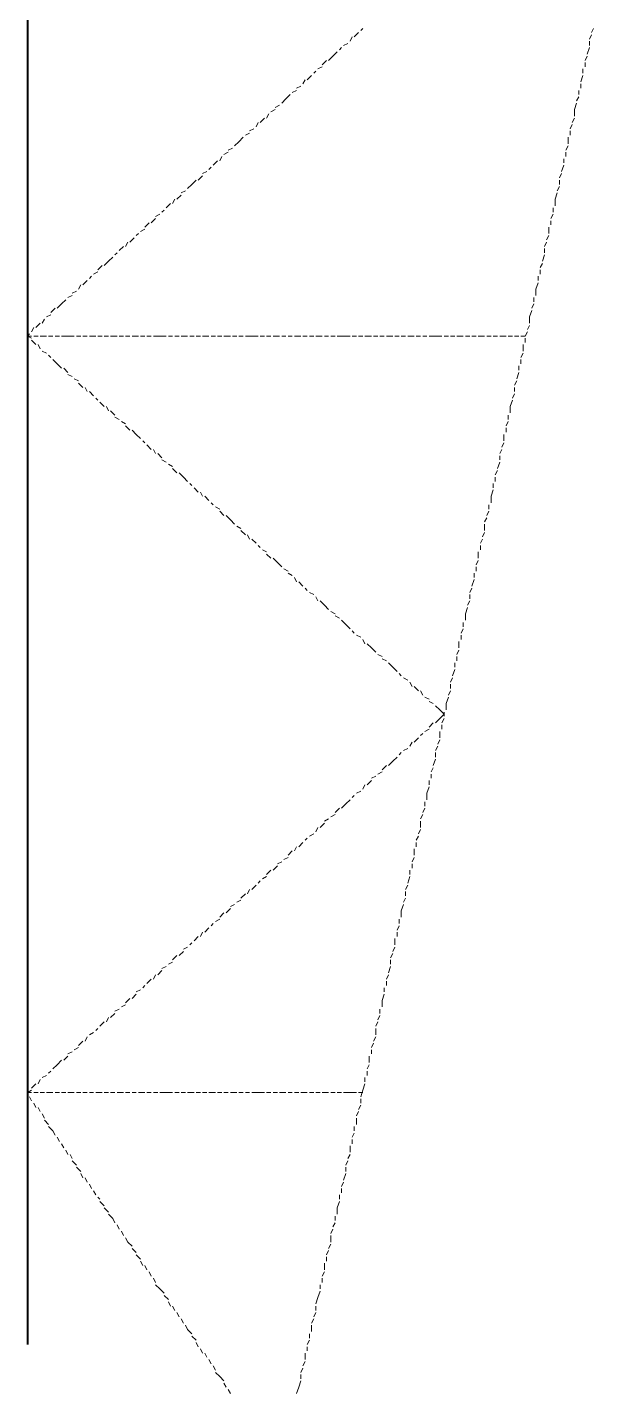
# Model space of a CAD drawing. Extents: x 8 to 21351, y 0 to 420.
# Drawn here: x 15662.01 to 15667.62, y 174.07 to 187.61 of the extents above; entities that cross this region are included whole.
import ezdxf

# ---------------------------------------------------------------- set-up
doc = ezdxf.new("R2010")
doc.units = 0

msp = doc.modelspace()

# ---------------------------------------------------------------- linework, layer by layer
at = {"color": 7, "lineweight": 40}
msp.add_line((15662.008, 262.065), (15662.008, 174.561), dxfattribs=at)
at = {"lineweight": 25}
for p, q in [((15662.008, 197.908), (15662.008, 177.906)), ((15662.008, 176.403), (15662.008, 175.408))]:
    msp.add_line(p, q, dxfattribs=at)
at = {"color": 7, "lineweight": 5}
for p, q in [((15662.008, 187.6), (15662.008, 187.537)), ((15662.008, 187.516), (15662.008, 187.473)), ((15665.204, 187.473), (15665.225, 187.516)), ((15665.246, 187.516), (15665.289, 187.558)), ((15665.31, 187.579), (15665.331, 187.6)), ((15667.596, 187.537), (15667.575, 187.494)), ((15667.617, 187.6), (15667.596, 187.558)), ((15662.008, 187.452), (15662.008, 187.41)), ((15662.008, 187.388), (15662.008, 187.325)), ((15665.035, 187.325), (15665.077, 187.367)), ((15665.098, 187.388), (15665.119, 187.41)), ((15665.14, 187.431), (15665.183, 187.452)), ((15667.575, 187.41), (15667.553, 187.346)), ((15667.575, 187.473), (15667.575, 187.431)), ((15662.008, 187.304), (15662.008, 187.262)), ((15662.008, 187.24), (15662.008, 187.198)), ((15664.886, 187.198), (15664.929, 187.219)), ((15664.929, 187.24), (15664.971, 187.283)), ((15664.992, 187.283), (15665.035, 187.325)), ((15667.553, 187.325), (15667.532, 187.283)), ((15667.532, 187.262), (15667.532, 187.219)), ((15662.008, 187.177), (15662.008, 187.113)), ((15662.008, 187.092), (15662.008, 187.05)), ((15664.738, 187.05), (15664.759, 187.092)), ((15664.781, 187.092), (15664.823, 187.135)), ((15664.844, 187.156), (15664.865, 187.177)), ((15667.511, 187.135), (15667.49, 187.071)), ((15667.511, 187.198), (15667.511, 187.156)), ((15662.008, 187.029), (15662.008, 186.986)), ((15662.008, 186.965), (15662.008, 186.902)), ((15664.569, 186.902), (15664.611, 186.944)), ((15664.632, 186.965), (15664.675, 186.986)), ((15664.675, 187.007), (15664.717, 187.029)), ((15667.469, 186.986), (15667.469, 186.944)), ((15667.49, 187.05), (15667.49, 187.007)), ((15662.008, 186.902), (15662.008, 186.838)), ((15662.008, 186.817), (15662.008, 186.775)), ((15664.463, 186.817), (15664.505, 186.838)), ((15664.527, 186.859), (15664.569, 186.902)), ((15667.448, 186.859), (15667.426, 186.796)), ((15667.469, 186.923), (15667.448, 186.881)), ((15662.008, 186.754), (15662.008, 186.711)), ((15662.008, 186.69), (15662.008, 186.626)), ((15664.273, 186.626), (15664.294, 186.669)), ((15664.315, 186.669), (15664.357, 186.711)), ((15664.378, 186.711), (15664.4, 186.754)), ((15664.421, 186.775), (15664.463, 186.796)), ((15667.426, 186.711), (15667.405, 186.669)), ((15667.426, 186.796), (15667.426, 186.732)), ((15662.008, 186.605), (15662.008, 186.563)), ((15662.008, 186.542), (15662.008, 186.5)), ((15664.167, 186.542), (15664.209, 186.563)), ((15664.209, 186.584), (15664.251, 186.605)), ((15667.405, 186.648), (15667.384, 186.605)), ((15667.384, 186.584), (15667.384, 186.542)), ((15662.008, 186.478), (15662.008, 186.415)), ((15662.008, 186.394), (15662.008, 186.351)), ((15663.997, 186.394), (15664.04, 186.415)), ((15664.061, 186.436), (15664.103, 186.478)), ((15664.103, 186.478), (15664.146, 186.521)), ((15667.363, 186.436), (15667.342, 186.394)), ((15667.363, 186.521), (15667.363, 186.457)), ((15662.008, 186.33), (15662.008, 186.288)), ((15662.008, 186.267), (15662.008, 186.203)), ((15663.849, 186.245), (15663.892, 186.288)), ((15663.913, 186.288), (15663.934, 186.33)), ((15663.955, 186.351), (15663.997, 186.373)), ((15667.321, 186.309), (15667.321, 186.267)), ((15667.342, 186.373), (15667.342, 186.33)), ((15662.008, 186.182), (15662.008, 186.14)), ((15663.701, 186.097), (15663.743, 186.14)), ((15663.743, 186.161), (15663.786, 186.182)), ((15663.807, 186.203), (15663.828, 186.224)), ((15667.299, 186.161), (15667.278, 186.119)), ((15667.321, 186.245), (15667.299, 186.182)), ((15662.008, 186.119), (15662.008, 186.076)), ((15662.008, 186.055), (15662.008, 185.992)), ((15662.008, 185.992), (15662.008, 185.928)), ((15663.532, 185.97), (15663.574, 185.992)), ((15663.595, 186.013), (15663.638, 186.055)), ((15663.638, 186.055), (15663.68, 186.097)), ((15667.278, 186.034), (15667.257, 185.992)), ((15667.278, 186.097), (15667.278, 186.055)), ((15662.008, 185.907), (15662.008, 185.864)), ((15663.384, 185.822), (15663.426, 185.864)), ((15663.447, 185.864), (15663.468, 185.907)), ((15663.489, 185.907), (15663.532, 185.949)), ((15667.257, 185.97), (15667.236, 185.907)), ((15667.236, 185.907), (15667.236, 185.843)), ((15662.008, 185.843), (15662.008, 185.801)), ((15662.008, 185.78), (15662.008, 185.716)), ((15663.235, 185.674), (15663.278, 185.716)), ((15663.278, 185.738), (15663.32, 185.759)), ((15663.341, 185.78), (15663.362, 185.801)), ((15667.215, 185.759), (15667.194, 185.716)), ((15667.215, 185.822), (15667.215, 185.78)), ((15662.008, 185.695), (15662.008, 185.653)), ((15662.008, 185.632), (15662.008, 185.589)), ((15663.13, 185.589), (15663.172, 185.611)), ((15663.172, 185.632), (15663.214, 185.674)), ((15667.172, 185.632), (15667.172, 185.568)), ((15667.194, 185.695), (15667.194, 185.653)), ((15662.008, 185.568), (15662.008, 185.505)), ((15662.008, 185.483), (15662.008, 185.441)), ((15662.981, 185.441), (15663.003, 185.483)), ((15663.024, 185.483), (15663.066, 185.526)), ((15663.087, 185.547), (15663.108, 185.568)), ((15667.151, 185.483), (15667.13, 185.441)), ((15667.172, 185.547), (15667.151, 185.505)), ((15662.008, 185.42), (15662.008, 185.378)), ((15662.008, 185.357), (15662.008, 185.293)), ((15662.812, 185.293), (15662.854, 185.335)), ((15662.876, 185.357), (15662.897, 185.378)), ((15662.918, 185.399), (15662.96, 185.441)), ((15667.13, 185.357), (15667.109, 185.293)), ((15667.13, 185.42), (15667.13, 185.378)), ((15662.008, 185.272), (15662.008, 185.23)), ((15662.008, 185.208), (15662.008, 185.166)), ((15662.664, 185.166), (15662.706, 185.187)), ((15662.706, 185.208), (15662.749, 185.251)), ((15662.77, 185.251), (15662.812, 185.293)), ((15667.109, 185.272), (15667.088, 185.23)), ((15667.088, 185.208), (15667.088, 185.166)), ((15662.008, 185.145), (15662.008, 185.081)), ((15662.008, 185.081), (15662.008, 185.018)), ((15662.516, 185.018), (15662.537, 185.06)), ((15662.558, 185.06), (15662.6, 185.102)), ((15662.622, 185.124), (15662.643, 185.145)), ((15667.067, 185.081), (15667.045, 185.018)), ((15667.067, 185.145), (15667.067, 185.102)), ((15662.008, 184.997), (15662.008, 184.954)), ((15662.008, 184.933), (15662.008, 184.891)), ((15662.346, 184.87), (15662.389, 184.912)), ((15662.41, 184.933), (15662.452, 184.954)), ((15662.452, 184.976), (15662.495, 184.997)), ((15667.024, 184.933), (15667.024, 184.891)), ((15667.045, 185.018), (15667.045, 184.954)), ((15662.008, 184.87), (15662.008, 184.806)), ((15662.008, 184.785), (15662.008, 184.743)), ((15662.241, 184.785), (15662.283, 184.827)), ((15662.304, 184.827), (15662.346, 184.87)), ((15667.003, 184.806), (15666.982, 184.743)), ((15667.024, 184.87), (15667.003, 184.827)), ((15662.008, 184.721), (15662.008, 184.679)), ((15662.008, 184.658), (15662.008, 184.595)), ((15662.05, 184.595), (15662.071, 184.637)), ((15662.092, 184.637), (15662.135, 184.679)), ((15662.156, 184.679), (15662.177, 184.721)), ((15662.198, 184.743), (15662.241, 184.764)), ((15666.982, 184.658), (15666.961, 184.616)), ((15666.982, 184.743), (15666.982, 184.679)), ((15662.008, 184.552), (15662.029, 184.573)), ((15662.008, 184.573), (15662.008, 184.531)), ((15662.008, 184.552), (15662.05, 184.552)), ((15662.05, 184.531), (15662.008, 184.552)), ((15662.008, 184.51), (15662.008, 184.468)), ((15662.092, 184.468), (15662.05, 184.51)), ((15662.071, 184.552), (15662.114, 184.552)), ((15662.135, 184.552), (15662.198, 184.552)), ((15662.219, 184.552), (15662.262, 184.552)), ((15662.283, 184.552), (15662.325, 184.552)), ((15662.346, 184.552), (15662.41, 184.552)), ((15662.41, 184.552), (15662.473, 184.552)), ((15662.495, 184.552), (15662.537, 184.552)), ((15662.558, 184.552), (15662.6, 184.552)), ((15662.622, 184.552), (15662.685, 184.552)), ((15662.706, 184.552), (15662.749, 184.552)), ((15662.77, 184.552), (15662.812, 184.552)), ((15662.833, 184.552), (15662.897, 184.552)), ((15662.918, 184.552), (15662.96, 184.552)), ((15662.981, 184.552), (15663.024, 184.552)), ((15663.045, 184.552), (15663.108, 184.552)), ((15663.13, 184.552), (15663.172, 184.552)), ((15663.193, 184.552), (15663.235, 184.552)), ((15663.257, 184.552), (15663.32, 184.552)), ((15663.32, 184.552), (15663.384, 184.552)), ((15663.405, 184.552), (15663.447, 184.552)), ((15663.468, 184.552), (15663.511, 184.552)), ((15663.532, 184.552), (15663.595, 184.552)), ((15663.616, 184.552), (15663.659, 184.552)), ((15663.68, 184.552), (15663.722, 184.552)), ((15663.743, 184.552), (15663.807, 184.552)), ((15663.828, 184.552), (15663.87, 184.552)), ((15663.892, 184.552), (15663.934, 184.552)), ((15663.955, 184.552), (15664.019, 184.552)), ((15664.04, 184.552), (15664.082, 184.552)), ((15664.103, 184.552), (15664.146, 184.552)), ((15664.167, 184.552), (15664.23, 184.552)), ((15664.23, 184.552), (15664.294, 184.552)), ((15664.315, 184.552), (15664.357, 184.552)), ((15664.378, 184.552), (15664.421, 184.552)), ((15664.442, 184.552), (15664.505, 184.552)), ((15664.527, 184.552), (15664.569, 184.552)), ((15664.59, 184.552), (15664.632, 184.552)), ((15664.654, 184.552), (15664.717, 184.552)), ((15664.738, 184.552), (15664.781, 184.552)), ((15664.802, 184.552), (15664.844, 184.552)), ((15664.865, 184.552), (15664.929, 184.552)), ((15664.95, 184.552), (15664.992, 184.552)), ((15665.013, 184.552), (15665.056, 184.552)), ((15665.077, 184.552), (15665.14, 184.552)), ((15665.14, 184.552), (15665.204, 184.552)), ((15665.225, 184.552), (15665.267, 184.552)), ((15665.289, 184.552), (15665.331, 184.552)), ((15665.352, 184.552), (15665.416, 184.552)), ((15665.437, 184.552), (15665.479, 184.552)), ((15665.5, 184.552), (15665.543, 184.552)), ((15665.564, 184.552), (15665.627, 184.552)), ((15665.648, 184.552), (15665.691, 184.552)), ((15665.712, 184.552), (15665.754, 184.552)), ((15665.775, 184.552), (15665.839, 184.552)), ((15665.86, 184.552), (15665.902, 184.552)), ((15665.924, 184.552), (15665.966, 184.552)), ((15665.987, 184.552), (15666.051, 184.552)), ((15666.051, 184.552), (15666.114, 184.552)), ((15666.135, 184.552), (15666.178, 184.552)), ((15666.199, 184.552), (15666.241, 184.552)), ((15666.262, 184.552), (15666.326, 184.552)), ((15666.347, 184.552), (15666.389, 184.552)), ((15666.41, 184.552), (15666.453, 184.552)), ((15666.474, 184.552), (15666.537, 184.552)), ((15666.559, 184.552), (15666.601, 184.552)), ((15666.622, 184.552), (15666.664, 184.552)), ((15666.686, 184.552), (15666.749, 184.552)), ((15666.77, 184.552), (15666.813, 184.552)), ((15666.834, 184.552), (15666.876, 184.552)), ((15666.897, 184.552), (15666.94, 184.552)), ((15666.961, 184.595), (15666.94, 184.552)), ((15666.94, 184.531), (15666.94, 184.489)), ((15662.008, 184.446), (15662.008, 184.383)), ((15662.008, 184.362), (15662.008, 184.319)), ((15662.135, 184.425), (15662.114, 184.468)), ((15662.198, 184.383), (15662.156, 184.404)), ((15662.241, 184.34), (15662.219, 184.362)), ((15666.918, 184.383), (15666.897, 184.34)), ((15666.918, 184.468), (15666.918, 184.404)), ((15662.008, 184.298), (15662.008, 184.256)), ((15662.008, 184.235), (15662.008, 184.171)), ((15662.304, 184.277), (15662.262, 184.319)), ((15662.346, 184.235), (15662.304, 184.277)), ((15662.41, 184.192), (15662.368, 184.235)), ((15666.876, 184.256), (15666.876, 184.214)), ((15666.897, 184.319), (15666.897, 184.277)), ((15662.008, 184.171), (15662.008, 184.108)), ((15662.452, 184.15), (15662.41, 184.171)), ((15662.516, 184.108), (15662.473, 184.129)), ((15666.855, 184.108), (15666.834, 184.065)), ((15666.876, 184.192), (15666.855, 184.129)), ((15662.008, 184.087), (15662.008, 184.044)), ((15662.008, 184.023), (15662.008, 183.981)), ((15662.008, 183.959), (15662.008, 183.896)), ((15662.558, 184.044), (15662.516, 184.087)), ((15662.6, 184.002), (15662.579, 184.044)), ((15662.664, 183.959), (15662.622, 184.002)), ((15666.834, 183.981), (15666.813, 183.938)), ((15666.834, 184.044), (15666.834, 184.002)), ((15662.008, 183.875), (15662.008, 183.833)), ((15662.706, 183.917), (15662.685, 183.938)), ((15662.77, 183.854), (15662.727, 183.896)), ((15662.812, 183.811), (15662.791, 183.854)), ((15666.813, 183.917), (15666.791, 183.854)), ((15666.791, 183.854), (15666.791, 183.79)), ((15662.008, 183.811), (15662.008, 183.769)), ((15662.008, 183.748), (15662.008, 183.684)), ((15662.876, 183.769), (15662.833, 183.811)), ((15662.918, 183.727), (15662.876, 183.748)), ((15662.981, 183.684), (15662.939, 183.706)), ((15666.77, 183.706), (15666.749, 183.663)), ((15666.77, 183.769), (15666.77, 183.727)), ((15662.008, 183.663), (15662.008, 183.621)), ((15662.008, 183.6), (15662.008, 183.557)), ((15663.024, 183.621), (15662.981, 183.663)), ((15663.087, 183.578), (15663.045, 183.621)), ((15663.13, 183.536), (15663.087, 183.578)), ((15666.728, 183.578), (15666.728, 183.515)), ((15666.749, 183.642), (15666.749, 183.6)), ((15662.008, 183.536), (15662.008, 183.473)), ((15662.008, 183.452), (15662.008, 183.409)), ((15663.172, 183.494), (15663.151, 183.515)), ((15663.235, 183.43), (15663.193, 183.473)), ((15663.278, 183.388), (15663.257, 183.43)), ((15666.707, 183.43), (15666.686, 183.388)), ((15666.728, 183.494), (15666.707, 183.452)), ((15662.008, 183.388), (15662.008, 183.346)), ((15662.008, 183.325), (15662.008, 183.261)), ((15663.341, 183.346), (15663.299, 183.388)), ((15663.384, 183.303), (15663.341, 183.325)), ((15663.447, 183.261), (15663.405, 183.282)), ((15666.686, 183.303), (15666.664, 183.24)), ((15666.686, 183.367), (15666.686, 183.325)), ((15662.008, 183.261), (15662.008, 183.197)), ((15662.008, 183.176), (15662.008, 183.134)), ((15663.489, 183.197), (15663.447, 183.24)), ((15663.553, 183.155), (15663.511, 183.197)), ((15663.595, 183.113), (15663.553, 183.155)), ((15666.664, 183.219), (15666.643, 183.176)), ((15666.643, 183.155), (15666.643, 183.113)), ((15662.008, 183.113), (15662.008, 183.071)), ((15662.008, 183.049), (15662.008, 182.986)), ((15663.638, 183.071), (15663.616, 183.092)), ((15663.701, 183.007), (15663.659, 183.049)), ((15666.622, 183.028), (15666.601, 182.965)), ((15666.622, 183.092), (15666.622, 183.049)), ((15662.008, 182.965), (15662.008, 182.922)), ((15662.008, 182.901), (15662.008, 182.859)), ((15663.743, 182.965), (15663.722, 183.007)), ((15663.807, 182.922), (15663.765, 182.965)), ((15663.849, 182.88), (15663.828, 182.901)), ((15666.58, 182.88), (15666.58, 182.838)), ((15666.601, 182.965), (15666.601, 182.901)), ((15662.008, 182.838), (15662.008, 182.774)), ((15662.008, 182.753), (15662.008, 182.711)), ((15663.913, 182.838), (15663.87, 182.859)), ((15663.955, 182.774), (15663.913, 182.816)), ((15664.019, 182.732), (15663.976, 182.774)), ((15666.559, 182.753), (15666.537, 182.711)), ((15666.58, 182.816), (15666.559, 182.774)), ((15662.008, 182.69), (15662.008, 182.647)), ((15662.008, 182.626), (15662.008, 182.562)), ((15664.061, 182.69), (15664.019, 182.732)), ((15664.124, 182.647), (15664.082, 182.668)), ((15664.167, 182.584), (15664.124, 182.626)), ((15666.537, 182.605), (15666.516, 182.562)), ((15666.537, 182.69), (15666.537, 182.626)), ((15662.008, 182.541), (15662.008, 182.499)), ((15662.008, 182.478), (15662.008, 182.435)), ((15664.209, 182.541), (15664.188, 182.584)), ((15664.273, 182.499), (15664.23, 182.541)), ((15664.315, 182.457), (15664.294, 182.478)), ((15666.516, 182.541), (15666.495, 182.499)), ((15666.495, 182.478), (15666.495, 182.435)), ((15662.008, 182.414), (15662.008, 182.372)), ((15662.008, 182.351), (15662.008, 182.287)), ((15664.378, 182.414), (15664.336, 182.435)), ((15664.421, 182.351), (15664.378, 182.393)), ((15664.484, 182.309), (15664.442, 182.351)), ((15666.474, 182.414), (15666.474, 182.351)), ((15662.008, 182.266), (15662.008, 182.224)), ((15662.008, 182.203), (15662.008, 182.16)), ((15664.527, 182.266), (15664.484, 182.309)), ((15664.59, 182.224), (15664.548, 182.245)), ((15664.632, 182.181), (15664.59, 182.203)), ((15666.432, 182.203), (15666.432, 182.16)), ((15666.474, 182.33), (15666.453, 182.287)), ((15666.453, 182.266), (15666.453, 182.224)), ((15662.008, 182.139), (15662.008, 182.076)), ((15664.675, 182.118), (15664.654, 182.16)), ((15664.738, 182.076), (15664.696, 182.118)), ((15666.432, 182.139), (15666.41, 182.076)), ((15662.008, 182.054), (15662.008, 182.012)), ((15662.008, 181.991), (15662.008, 181.949)), ((15662.008, 181.928), (15662.008, 181.864)), ((15664.781, 182.033), (15664.759, 182.054)), ((15664.844, 181.991), (15664.802, 182.012)), ((15664.886, 181.928), (15664.865, 181.97)), ((15664.95, 181.885), (15664.908, 181.928)), ((15666.389, 181.928), (15666.368, 181.885)), ((15666.41, 182.054), (15666.389, 182.012)), ((15666.389, 181.991), (15666.389, 181.949)), ((15662.008, 181.843), (15662.008, 181.8)), ((15664.992, 181.843), (15664.95, 181.885)), ((15665.056, 181.8), (15665.013, 181.822)), ((15666.368, 181.864), (15666.347, 181.8)), ((15666.347, 181.8), (15666.347, 181.737)), ((15662.008, 181.779), (15662.008, 181.737)), ((15662.008, 181.716), (15662.008, 181.652)), ((15665.098, 181.758), (15665.056, 181.779)), ((15665.162, 181.695), (15665.119, 181.737)), ((15665.204, 181.652), (15665.162, 181.695)), ((15666.326, 181.716), (15666.326, 181.673)), ((15662.008, 181.631), (15662.008, 181.589)), ((15662.008, 181.568), (15662.008, 181.525)), ((15665.246, 181.61), (15665.225, 181.631)), ((15665.31, 181.568), (15665.267, 181.589)), ((15665.352, 181.504), (15665.331, 181.547)), ((15666.283, 181.525), (15666.283, 181.462)), ((15666.326, 181.652), (15666.305, 181.61)), ((15666.305, 181.589), (15666.305, 181.547)), ((15662.008, 181.504), (15662.008, 181.462)), ((15662.008, 181.441), (15662.008, 181.377)), ((15665.416, 181.462), (15665.373, 181.504)), ((15665.458, 181.419), (15665.416, 181.462)), ((15665.521, 181.377), (15665.479, 181.398)), ((15666.283, 181.441), (15666.262, 181.398)), ((15662.008, 181.356), (15662.008, 181.314)), ((15662.008, 181.292), (15662.008, 181.25)), ((15665.564, 181.335), (15665.521, 181.356)), ((15665.627, 181.271), (15665.585, 181.314)), ((15665.67, 181.229), (15665.627, 181.271)), ((15666.241, 181.25), (15666.22, 181.187)), ((15666.241, 181.314), (15666.241, 181.271)), ((15666.262, 181.377), (15666.262, 181.335)), ((15662.008, 181.229), (15662.008, 181.166)), ((15662.008, 181.144), (15662.008, 181.102)), ((15665.712, 181.187), (15665.691, 181.208)), ((15665.775, 181.144), (15665.733, 181.166)), ((15665.818, 181.081), (15665.797, 181.123)), ((15666.22, 181.166), (15666.199, 181.123)), ((15662.008, 181.081), (15662.008, 181.038)), ((15662.008, 181.017), (15662.008, 180.954)), ((15665.881, 181.038), (15665.839, 181.081)), ((15665.924, 180.996), (15665.902, 181.038)), ((15666.199, 181.038), (15666.178, 180.996)), ((15666.199, 181.102), (15666.199, 181.06)), ((15662.008, 180.933), (15662.008, 180.89)), ((15662.008, 180.869), (15662.008, 180.827)), ((15665.987, 180.954), (15665.945, 180.975)), ((15666.029, 180.911), (15665.987, 180.933)), ((15666.093, 180.848), (15666.051, 180.89)), ((15666.135, 180.806), (15666.093, 180.848)), ((15666.178, 180.975), (15666.156, 180.911)), ((15666.156, 180.911), (15666.156, 180.848)), ((15662.008, 180.806), (15662.008, 180.742)), ((15662.008, 180.721), (15662.008, 180.679)), ((15665.987, 180.679), (15666.029, 180.721)), ((15666.051, 180.721), (15666.093, 180.763)), ((15666.093, 180.763), (15666.135, 180.806)), ((15666.135, 180.763), (15666.114, 180.721)), ((15666.135, 180.827), (15666.135, 180.785)), ((15662.008, 180.657), (15662.008, 180.615)), ((15662.008, 180.594), (15662.008, 180.552)), ((15665.839, 180.53), (15665.881, 180.573)), ((15665.902, 180.594), (15665.924, 180.615)), ((15665.945, 180.636), (15665.987, 180.657)), ((15666.093, 180.636), (15666.093, 180.573)), ((15666.114, 180.7), (15666.114, 180.657)), ((15662.008, 180.53), (15662.008, 180.467)), ((15662.008, 180.446), (15662.008, 180.404)), ((15665.733, 180.446), (15665.775, 180.467)), ((15665.797, 180.488), (15665.818, 180.53)), ((15666.072, 180.488), (15666.051, 180.446)), ((15666.093, 180.552), (15666.072, 180.509)), ((15662.008, 180.382), (15662.008, 180.34)), ((15662.008, 180.319), (15662.008, 180.255)), ((15665.585, 180.298), (15665.627, 180.34)), ((15665.627, 180.34), (15665.67, 180.382)), ((15665.691, 180.404), (15665.712, 180.425)), ((15666.051, 180.361), (15666.029, 180.298)), ((15666.051, 180.425), (15666.051, 180.382)), ((15662.008, 180.234), (15662.008, 180.192)), ((15662.008, 180.171), (15662.008, 180.128)), ((15665.416, 180.171), (15665.458, 180.192)), ((15665.479, 180.213), (15665.521, 180.234)), ((15665.521, 180.255), (15665.564, 180.298)), ((15666.029, 180.276), (15666.008, 180.234)), ((15666.008, 180.213), (15666.008, 180.171)), ((15662.008, 180.107), (15662.008, 180.044)), ((15665.267, 180.023), (15665.31, 180.044)), ((15665.331, 180.065), (15665.352, 180.107)), ((15665.373, 180.107), (15665.416, 180.149)), ((15665.987, 180.086), (15665.966, 180.023)), ((15665.987, 180.149), (15665.987, 180.107)), ((15662.008, 180.023), (15662.008, 179.98)), ((15662.008, 179.959), (15662.008, 179.917)), ((15662.008, 179.895), (15662.008, 179.832)), ((15665.119, 179.874), (15665.162, 179.917)), ((15665.162, 179.917), (15665.204, 179.959)), ((15665.225, 179.98), (15665.246, 180.001)), ((15665.945, 179.938), (15665.945, 179.895)), ((15665.966, 180.023), (15665.966, 179.959)), ((15662.008, 179.811), (15662.008, 179.768)), ((15664.95, 179.747), (15664.992, 179.768)), ((15665.013, 179.79), (15665.056, 179.811)), ((15665.056, 179.832), (15665.098, 179.874)), ((15665.924, 179.811), (15665.902, 179.768)), ((15665.945, 179.874), (15665.924, 179.832)), ((15662.008, 179.747), (15662.008, 179.705)), ((15662.008, 179.684), (15662.008, 179.642)), ((15664.865, 179.642), (15664.886, 179.684)), ((15664.908, 179.684), (15664.95, 179.726)), ((15665.902, 179.663), (15665.881, 179.62)), ((15665.902, 179.747), (15665.902, 179.684)), ((15662.008, 179.62), (15662.008, 179.557)), ((15662.008, 179.536), (15662.008, 179.493)), ((15664.654, 179.451), (15664.675, 179.493)), ((15664.696, 179.493), (15664.738, 179.536)), ((15664.759, 179.557), (15664.781, 179.578)), ((15664.802, 179.599), (15664.844, 179.62)), ((15665.881, 179.599), (15665.86, 179.557)), ((15665.86, 179.536), (15665.86, 179.493)), ((15662.008, 179.472), (15662.008, 179.43)), ((15662.008, 179.409), (15662.008, 179.345)), ((15664.548, 179.366), (15664.59, 179.387)), ((15664.59, 179.409), (15664.632, 179.451)), ((15665.839, 179.387), (15665.818, 179.345)), ((15665.839, 179.472), (15665.839, 179.409)), ((15662.008, 179.324), (15662.008, 179.282)), ((15662.008, 179.261), (15662.008, 179.218)), ((15664.378, 179.218), (15664.421, 179.261)), ((15664.442, 179.261), (15664.484, 179.303)), ((15664.484, 179.324), (15664.527, 179.345)), ((15665.797, 179.261), (15665.797, 179.218)), ((15665.818, 179.324), (15665.818, 179.282)), ((15662.008, 179.197), (15662.008, 179.133)), ((15662.008, 179.112), (15662.008, 179.07)), ((15664.23, 179.07), (15664.273, 179.112)), ((15664.294, 179.133), (15664.315, 179.155)), ((15664.336, 179.176), (15664.378, 179.197)), ((15665.775, 179.112), (15665.754, 179.07)), ((15665.797, 179.197), (15665.775, 179.133)), ((15662.008, 179.049), (15662.008, 179.006)), ((15662.008, 178.985), (15662.008, 178.922)), ((15664.082, 178.943), (15664.124, 178.964)), ((15664.124, 178.985), (15664.167, 179.028)), ((15664.188, 179.028), (15664.209, 179.07)), ((15665.754, 178.985), (15665.733, 178.943)), ((15665.754, 179.049), (15665.754, 179.006)), ((15662.008, 178.901), (15662.008, 178.858)), ((15662.008, 178.837), (15662.008, 178.795)), ((15663.913, 178.795), (15663.955, 178.837)), ((15663.976, 178.837), (15664.019, 178.88)), ((15664.019, 178.901), (15664.061, 178.922)), ((15665.733, 178.922), (15665.712, 178.858)), ((15665.712, 178.858), (15665.712, 178.795)), ((15662.008, 178.774), (15662.008, 178.731)), ((15662.008, 178.71), (15662.008, 178.647)), ((15663.765, 178.647), (15663.807, 178.689)), ((15663.828, 178.71), (15663.849, 178.731)), ((15663.87, 178.752), (15663.913, 178.774)), ((15665.691, 178.71), (15665.67, 178.668)), ((15665.691, 178.774), (15665.691, 178.731)), ((15662.008, 178.625), (15662.008, 178.583)), ((15662.008, 178.562), (15662.008, 178.52)), ((15663.659, 178.562), (15663.701, 178.604)), ((15663.722, 178.604), (15663.743, 178.647)), ((15665.648, 178.583), (15665.648, 178.52)), ((15665.67, 178.647), (15665.67, 178.604)), ((15662.008, 178.499), (15662.008, 178.435)), ((15662.008, 178.414), (15662.008, 178.371)), ((15663.447, 178.371), (15663.489, 178.414)), ((15663.511, 178.414), (15663.553, 178.456)), ((15663.553, 178.477), (15663.595, 178.499)), ((15663.616, 178.52), (15663.638, 178.541)), ((15665.627, 178.435), (15665.606, 178.393)), ((15665.648, 178.499), (15665.627, 178.456)), ((15662.008, 178.35), (15662.008, 178.308)), ((15662.008, 178.287), (15662.008, 178.223)), ((15663.341, 178.287), (15663.384, 178.308)), ((15663.405, 178.329), (15663.447, 178.35)), ((15665.606, 178.308), (15665.585, 178.244)), ((15665.606, 178.371), (15665.606, 178.329)), ((15662.008, 178.202), (15662.008, 178.16)), ((15662.008, 178.139), (15662.008, 178.096)), ((15663.193, 178.139), (15663.235, 178.181)), ((15663.257, 178.181), (15663.278, 178.223)), ((15663.299, 178.223), (15663.341, 178.266)), ((15665.585, 178.223), (15665.564, 178.181)), ((15665.564, 178.16), (15665.564, 178.118)), ((15662.008, 178.075), (15662.008, 178.012)), ((15663.045, 177.99), (15663.087, 178.033)), ((15663.087, 178.054), (15663.13, 178.075)), ((15663.151, 178.096), (15663.172, 178.118)), ((15665.543, 178.033), (15665.521, 177.969)), ((15665.543, 178.096), (15665.543, 178.054)), ((15662.008, 177.99), (15662.008, 177.948)), ((15662.008, 177.927), (15662.008, 177.885)), ((15662.876, 177.863), (15662.918, 177.885)), ((15662.939, 177.906), (15662.981, 177.927)), ((15662.981, 177.948), (15663.024, 177.99)), ((15665.5, 177.885), (15665.5, 177.842)), ((15665.521, 177.969), (15665.521, 177.906)), ((15662.008, 177.863), (15662.008, 177.821)), ((15662.008, 177.8), (15662.008, 177.737)), ((15662.727, 177.715), (15662.77, 177.758)), ((15662.791, 177.758), (15662.812, 177.8)), ((15662.833, 177.8), (15662.876, 177.842)), ((15665.479, 177.758), (15665.458, 177.715)), ((15665.5, 177.821), (15665.479, 177.779)), ((15662.008, 177.715), (15662.008, 177.673)), ((15662.008, 177.652), (15662.008, 177.609)), ((15662.579, 177.567), (15662.6, 177.609)), ((15662.622, 177.631), (15662.664, 177.652)), ((15662.685, 177.673), (15662.706, 177.694)), ((15665.458, 177.609), (15665.437, 177.567)), ((15665.458, 177.694), (15665.458, 177.631)), ((15662.008, 177.588), (15662.008, 177.525)), ((15662.008, 177.504), (15662.008, 177.461)), ((15662.41, 177.44), (15662.452, 177.461)), ((15662.473, 177.482), (15662.516, 177.504)), ((15662.516, 177.525), (15662.558, 177.567)), ((15665.437, 177.546), (15665.416, 177.504)), ((15665.416, 177.482), (15665.416, 177.44)), ((15662.008, 177.44), (15662.008, 177.398)), ((15662.008, 177.377), (15662.008, 177.313)), ((15662.262, 177.292), (15662.304, 177.334)), ((15662.304, 177.334), (15662.346, 177.377)), ((15662.368, 177.377), (15662.41, 177.419)), ((15665.394, 177.334), (15665.373, 177.292)), ((15665.394, 177.419), (15665.394, 177.356)), ((15662.008, 177.292), (15662.008, 177.25)), ((15662.008, 177.228), (15662.008, 177.186)), ((15662.156, 177.207), (15662.198, 177.228)), ((15662.219, 177.25), (15662.241, 177.271)), ((15665.352, 177.207), (15665.352, 177.165)), ((15665.373, 177.271), (15665.373, 177.228)), ((15662.008, 177.165), (15662.008, 177.101)), ((15662.008, 177.059), (15662.05, 177.08)), ((15662.008, 177.08), (15662.008, 177.059)), ((15662.008, 177.038), (15662.008, 177.059)), ((15662.008, 177.059), (15662.05, 177.059)), ((15662.05, 177.101), (15662.092, 177.144)), ((15662.071, 177.059), (15662.114, 177.059)), ((15662.114, 177.144), (15662.135, 177.186)), ((15662.135, 177.059), (15662.177, 177.059)), ((15662.198, 177.059), (15662.262, 177.059)), ((15662.283, 177.059), (15662.325, 177.059)), ((15662.346, 177.059), (15662.389, 177.059)), ((15662.41, 177.059), (15662.473, 177.059)), ((15662.495, 177.059), (15662.537, 177.059)), ((15662.558, 177.059), (15662.6, 177.059)), ((15662.622, 177.059), (15662.664, 177.059)), ((15662.685, 177.059), (15662.749, 177.059)), ((15662.77, 177.059), (15662.812, 177.059)), ((15662.833, 177.059), (15662.876, 177.059)), ((15662.897, 177.059), (15662.96, 177.059)), ((15662.981, 177.059), (15663.024, 177.059)), ((15663.045, 177.059), (15663.087, 177.059)), ((15663.108, 177.059), (15663.172, 177.059)), ((15663.193, 177.059), (15663.235, 177.059)), ((15663.257, 177.059), (15663.299, 177.059)), ((15663.32, 177.059), (15663.384, 177.059)), ((15663.384, 177.059), (15663.447, 177.059)), ((15663.468, 177.059), (15663.511, 177.059)), ((15663.532, 177.059), (15663.574, 177.059)), ((15663.595, 177.059), (15663.659, 177.059)), ((15663.68, 177.059), (15663.722, 177.059)), ((15663.743, 177.059), (15663.786, 177.059)), ((15663.807, 177.059), (15663.87, 177.059)), ((15663.892, 177.059), (15663.934, 177.059)), ((15663.955, 177.059), (15663.997, 177.059)), ((15664.019, 177.059), (15664.082, 177.059)), ((15664.103, 177.059), (15664.146, 177.059)), ((15664.167, 177.059), (15664.209, 177.059)), ((15664.23, 177.059), (15664.294, 177.059)), ((15664.294, 177.059), (15664.357, 177.059)), ((15664.378, 177.059), (15664.421, 177.059)), ((15664.442, 177.059), (15664.484, 177.059)), ((15664.505, 177.059), (15664.569, 177.059)), ((15664.59, 177.059), (15664.632, 177.059)), ((15664.654, 177.059), (15664.696, 177.059)), ((15664.717, 177.059), (15664.781, 177.059)), ((15664.802, 177.059), (15664.844, 177.059)), ((15664.865, 177.059), (15664.908, 177.059)), ((15664.929, 177.059), (15664.992, 177.059)), ((15665.013, 177.059), (15665.056, 177.059)), ((15665.077, 177.059), (15665.119, 177.059)), ((15665.14, 177.059), (15665.204, 177.059)), ((15665.204, 177.059), (15665.267, 177.059)), ((15665.289, 177.059), (15665.331, 177.059)), ((15665.331, 177.08), (15665.31, 177.017)), ((15665.352, 177.144), (15665.331, 177.08)), ((15662.05, 176.975), (15662.029, 177.017)), ((15662.092, 176.911), (15662.071, 176.953)), ((15665.31, 176.932), (15665.289, 176.89)), ((15665.31, 176.996), (15665.31, 176.953)), ((15662.135, 176.869), (15662.114, 176.911)), ((15662.177, 176.805), (15662.156, 176.847)), ((15662.219, 176.742), (15662.177, 176.784)), ((15665.289, 176.869), (15665.267, 176.826)), ((15665.267, 176.805), (15665.267, 176.742)), ((15662.262, 176.678), (15662.219, 176.72)), ((15662.283, 176.636), (15662.262, 176.678)), ((15665.246, 176.657), (15665.225, 176.615)), ((15665.246, 176.72), (15665.246, 176.678)), ((15662.325, 176.572), (15662.304, 176.615)), ((15662.368, 176.509), (15662.346, 176.551)), ((15665.204, 176.53), (15665.204, 176.466)), ((15665.225, 176.594), (15665.225, 176.551)), ((15662.41, 176.445), (15662.389, 176.488)), ((15662.452, 176.403), (15662.431, 176.445)), ((15662.495, 176.339), (15662.452, 176.382)), ((15665.183, 176.382), (15665.162, 176.339)), ((15665.204, 176.445), (15665.183, 176.403)), ((15662.537, 176.276), (15662.495, 176.318)), ((15662.558, 176.213), (15662.537, 176.255)), ((15665.162, 176.255), (15665.14, 176.191)), ((15665.162, 176.318), (15665.162, 176.276)), ((15662.6, 176.17), (15662.579, 176.213)), ((15662.643, 176.107), (15662.622, 176.149)), ((15665.14, 176.17), (15665.119, 176.128)), ((15665.119, 176.107), (15665.119, 176.064)), ((15662.685, 176.043), (15662.664, 176.085)), ((15662.727, 176.001), (15662.706, 176.022)), ((15662.77, 175.937), (15662.727, 175.98)), ((15665.098, 175.98), (15665.077, 175.916)), ((15665.098, 176.043), (15665.098, 176.001)), ((15662.812, 175.874), (15662.77, 175.916)), ((15662.854, 175.81), (15662.812, 175.853)), ((15665.077, 175.916), (15665.077, 175.853)), ((15662.876, 175.768), (15662.854, 175.81)), ((15662.918, 175.704), (15662.897, 175.747)), ((15665.035, 175.704), (15665.013, 175.662)), ((15665.056, 175.768), (15665.035, 175.726)), ((15665.056, 175.832), (15665.056, 175.789)), ((15662.96, 175.641), (15662.939, 175.683)), ((15663.003, 175.577), (15662.981, 175.62)), ((15663.045, 175.535), (15663.003, 175.577)), ((15665.013, 175.641), (15665.013, 175.577)), ((15663.087, 175.472), (15663.045, 175.514)), ((15663.13, 175.408), (15663.087, 175.451)), ((15664.992, 175.493), (15664.971, 175.451)), ((15664.971, 175.429), (15664.971, 175.387)), ((15665.013, 175.556), (15664.992, 175.514)), ((15663.151, 175.345), (15663.13, 175.387)), ((15663.193, 175.302), (15663.172, 175.345)), ((15664.95, 175.366), (15664.95, 175.302)), ((15663.235, 175.239), (15663.214, 175.281)), ((15663.278, 175.175), (15663.257, 175.218)), ((15664.95, 175.281), (15664.929, 175.239)), ((15664.929, 175.218), (15664.929, 175.175)), ((15663.32, 175.112), (15663.278, 175.154)), ((15663.362, 175.07), (15663.32, 175.112)), ((15663.405, 175.006), (15663.362, 175.048)), ((15664.886, 175.027), (15664.865, 174.964)), ((15664.908, 175.091), (15664.886, 175.027)), ((15664.908, 175.154), (15664.908, 175.112)), ((15663.426, 174.942), (15663.405, 174.985)), ((15663.468, 174.9), (15663.447, 174.942)), ((15664.865, 174.942), (15664.865, 174.9)), ((15663.511, 174.837), (15663.489, 174.879)), ((15663.553, 174.773), (15663.532, 174.815)), ((15663.595, 174.71), (15663.574, 174.752)), ((15664.844, 174.815), (15664.823, 174.773)), ((15664.823, 174.752), (15664.823, 174.689)), ((15664.865, 174.879), (15664.844, 174.837)), ((15663.638, 174.667), (15663.595, 174.71)), ((15663.68, 174.604), (15663.638, 174.646)), ((15664.802, 174.667), (15664.802, 174.625)), ((15663.701, 174.54), (15663.68, 174.583)), ((15663.743, 174.477), (15663.722, 174.519)), ((15664.802, 174.604), (15664.781, 174.561)), ((15664.781, 174.54), (15664.781, 174.498)), ((15663.786, 174.435), (15663.765, 174.477)), ((15663.828, 174.371), (15663.807, 174.413)), ((15663.87, 174.308), (15663.849, 174.35)), ((15664.759, 174.392), (15664.738, 174.35)), ((15664.759, 174.477), (15664.759, 174.413)), ((15663.913, 174.244), (15663.87, 174.286)), ((15663.955, 174.202), (15663.913, 174.244)), ((15664.738, 174.329), (15664.717, 174.286)), ((15664.717, 174.265), (15664.717, 174.223)), ((15663.976, 174.138), (15663.955, 174.18)), ((15664.019, 174.075), (15663.997, 174.117)), ((15664.696, 174.138), (15664.675, 174.075)), ((15664.717, 174.202), (15664.696, 174.138))]:
    msp.add_line(p, q, dxfattribs=at)

doc.saveas('drawing.dxf')
